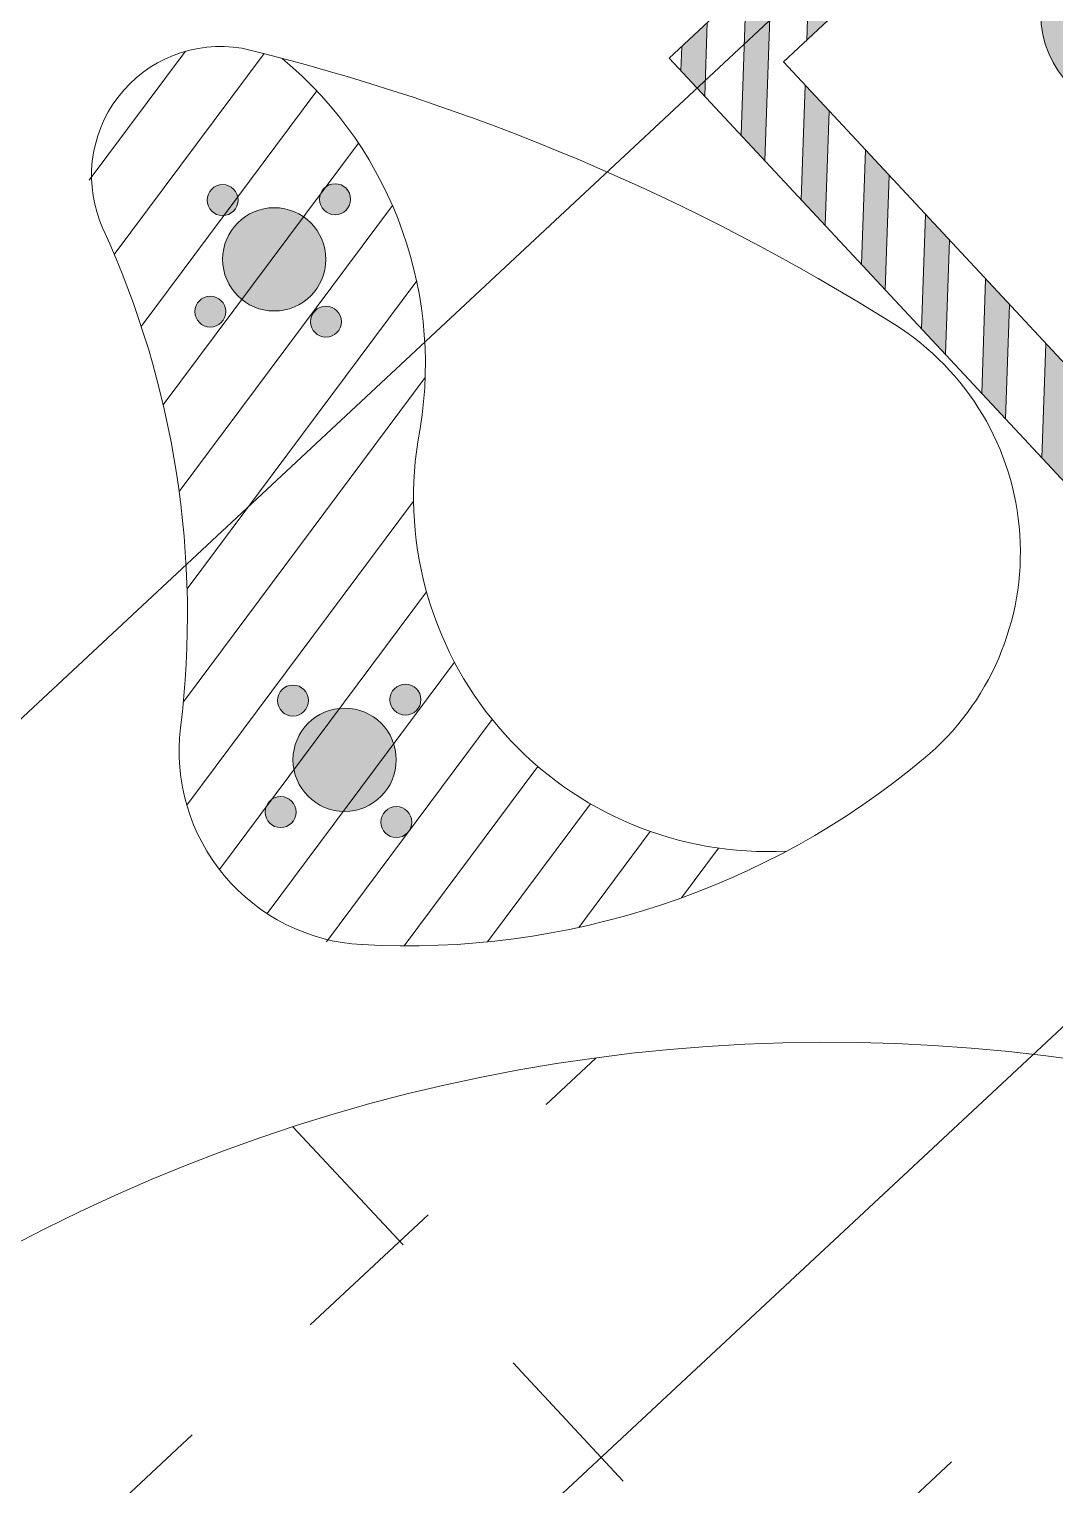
# Model space of a CAD drawing. Header units: millimetres. Extents: x -71377 to 516042, y -145869 to 441446.
# Drawn here: x 180109 to 189646, y 166745 to 180275 of the extents above; entities that cross this region are included whole.
import ezdxf

# ---------------------------------------------------------------- set-up
doc = ezdxf.new("R2010")
doc.units = ezdxf.units.MM
doc.header["$LTSCALE"] = 1000
doc.linetypes.add('_점선_M_', pattern=[3, 1.5, -1.5])
for name, color, linetype, lineweight in [('04', 4, 'Continuous', 5), ('06', 6, 'Continuous', 5), ('08', 8, 'Continuous', 5), ('09_HID', 9, '_점선_M_', 5), ('253', 253, 'Continuous', 5), ('A-fnsh', 5, 'Continuous', 5), ('조경라인_dwg', 8, 'Continuous', 5)]:
    doc.layers.add(name, color=color, linetype=linetype, lineweight=lineweight)

# ---------------------------------------------------------------- blocks, each defined once
blk = doc.blocks.new('조경라인_dwg_테이블-V110-지반층 배치도')
at = {"layer": '04'}
for points in [[(-149, 882), (-221, 863), (-251, 840), (-288, 775), (-288, 701), (-251, 636), (-186, 599), (-112, 599), (-47, 636), (-10, 701), (-5, 738), (-24, 810), (-47, 840), (-112, 877)], [(0, 480), (-75, 474), (-148, 457), (-218, 428), (-282, 388), (-371, 302), (-388, 282), (-428, 218), (-457, 148), (-474, 75), (-480, 0), (-474, -75), (-457, -148), (-428, -218), (-388, -282), (-327, -350), (-282, -388), (-218, -428), (-148, -457), (-75, -474), (0, -480), (75, -474), (148, -457), (218, -428), (282, -388), (339, -339), (388, -282), (428, -218), (462, -124), (474, -75), (480, 0), (474, 75), (457, 148), (428, 218), (388, 282), (339, 339), (282, 388), (218, 428), (148, 457), (75, 474)], [(0, 320), (-62, 314), (-122, 296), (-178, 266), (-226, 226), (-266, 178), (-296, 122), (-314, 62), (-320, 0), (-314, -62), (-268, -173), (-266, -178), (-226, -226), (-178, -266), (-122, -296), (-62, -314), (0, -320), (62, -314), (122, -296), (178, -266), (226, -226), (289, -136), (296, -122), (314, -62), (320, 0), (314, 62), (296, 122), (266, 178), (226, 226), (178, 266), (122, 296), (62, 314)], [(754, 290), (682, 271), (630, 218), (615, 184), (615, 109), (653, 45), (717, 7), (792, 7), (856, 45), (893, 109), (893, 184), (856, 248), (826, 271)], [(-763, -80), (-801, -84), (-865, -122), (-902, -186), (-902, -261), (-865, -325), (-801, -363), (-763, -368), (-691, -348), (-639, -296), (-624, -261), (-624, -186), (-662, -122), (-726, -84)], [(162, -568), (90, -587), (60, -610), (23, -675), (23, -749), (60, -814), (125, -851), (162, -856), (234, -836), (264, -814), (301, -749), (306, -712), (287, -640), (234, -587)]]:
    blk.add_hatch(color=256, dxfattribs=at).paths.add_polyline_path(points)
for centre, radius in [((-149, 738), 144), ((0, 0), 480), ((754, 146), 144), ((-763, -224), 144), ((162, -712), 144)]:
    blk.add_circle(centre, radius, dxfattribs=at)
blk = doc.blocks.new('조경라인_dwg_테이블-V112-지반층 배치도')
at = {"layer": '04'}
for points in [[(-112, 877), (-149, 882), (-221, 863), (-251, 840), (-288, 775), (-288, 701), (-251, 636), (-186, 599), (-112, 599), (-47, 636), (-10, 701), (-5, 738), (-24, 810), (-72, 855)], [(218, 428), (148, 457), (75, 474), (0, 480), (-75, 474), (-148, 457), (-218, 428), (-282, 388), (-367, 307), (-388, 282), (-428, 218), (-460, 135), (-474, 75), (-480, 0), (-474, -75), (-457, -148), (-415, -239), (-388, -282), (-339, -339), (-282, -388), (-218, -428), (-148, -457), (-75, -474), (28, -478), (75, -474), (148, -457), (218, -428), (282, -388), (339, -339), (388, -282), (428, -218), (457, -148), (474, -75), (480, 0), (474, 75), (457, 148), (428, 218), (388, 282), (339, 339), (282, 388)], [(178, 266), (122, 296), (62, 314), (0, 320), (-62, 314), (-122, 296), (-178, 266), (-226, 226), (-266, 178), (-296, 122), (-314, 62), (-320, 0), (-314, -62), (-296, -122), (-266, -178), (-226, -226), (-178, -266), (-122, -296), (-62, -314), (0, -320), (62, -314), (122, -296), (178, -266), (226, -226), (266, -178), (296, -122), (314, -62), (320, 0), (314, 62), (296, 122), (266, 178), (226, 226)], [(826, 271), (754, 290), (682, 271), (630, 218), (615, 184), (615, 109), (653, 45), (717, 7), (792, 7), (856, 45), (893, 109), (893, 184), (856, 248)], [(-691, -99), (-763, -80), (-801, -84), (-865, -122), (-902, -186), (-902, -261), (-865, -325), (-801, -363), (-763, -368), (-691, -348), (-639, -296), (-624, -261), (-624, -186), (-662, -122)], [(234, -587), (162, -568), (90, -587), (60, -610), (23, -675), (23, -749), (60, -814), (125, -851), (162, -856), (234, -836), (264, -814), (301, -749), (306, -712), (287, -640), (240, -591)]]:
    blk.add_hatch(color=256, dxfattribs=at).paths.add_polyline_path(points)
for centre, radius in [((-149, 738), 144), ((0, 0), 480), ((754, 146), 144), ((-763, -224), 144), ((162, -712), 144)]:
    blk.add_circle(centre, radius, dxfattribs=at)
blk = doc.blocks.new('조경라인_dwg_소방차전용주차구역_7x12_-V119-지반층 배치도')
at = {"layer": '08'}
h = blk.add_hatch(color=256, dxfattribs=at)
h.paths.add_polyline_path([(0, 34), (750, 784), (750, 1110), (0, 360)])
h.paths.add_polyline_path([(461, 0), (786, 0), (1536, 750), (1211, 750)])
h.paths.add_polyline_path([(0, 854), (750, 1604), (750, 1930), (0, 1180)])
h.paths.add_polyline_path([(1281, 0), (1606, 0), (2356, 750), (2031, 750)])
h.paths.add_polyline_path([(0, 1675), (750, 2425), (750, 2750), (0, 2000)])
h.paths.add_polyline_path([(2101, 0), (2426, 0), (3176, 750), (2851, 750)])
h.paths.add_polyline_path([(0, 2495), (750, 3245), (750, 3570), (0, 2820)])
h.paths.add_polyline_path([(2921, 0), (3247, 0), (3997, 750), (3671, 750), (3394, 473)])
h.paths.add_polyline_path([(0, 3315), (750, 4065), (750, 4390), (0, 3638)])
h.paths.add_polyline_path([(3742, 0), (4067, 0), (4817, 750), (4492, 750), (3819, 77)])
h.paths.add_polyline_path([(0, 4135), (750, 4885), (750, 5211), (0, 4461)])
h.paths.add_polyline_path([(4562, 0), (4887, 0), (5637, 750), (5312, 750)])
h.paths.add_polyline_path([(0, 4956), (750, 5706), (750, 6031), (0, 5281)])
h.paths.add_polyline_path([(5382, 0), (5707, 0), (7000, 1293), (7000, 1618), (6250, 868), (6250, 750), (6132, 750)])
h.paths.add_polyline_path([(0, 5776), (750, 6526), (750, 6851), (0, 6101)])
h.paths.add_polyline_path([(6202, 0), (6528, 0), (7000, 472), (7000, 798)])
h.paths.add_polyline_path([(0, 6596), (750, 7346), (750, 7671), (0, 6921)])
h.paths.add_polyline_path([(6250, 1363), (7000, 2113), (7000, 2438), (6250, 1688)])
h.paths.add_polyline_path([(0, 7416), (750, 8166), (750, 8492), (0, 7742)])
h.paths.add_polyline_path([(6250, 2183), (7000, 2933), (7000, 3258), (6250, 2508)])
h.paths.add_polyline_path([(0, 8237), (750, 8987), (750, 9312), (0, 8562)])
h.paths.add_polyline_path([(6250, 3003), (7000, 3753), (7000, 4079), (6250, 3329)])
h.paths.add_polyline_path([(0, 9057), (750, 9807), (750, 10132), (0, 9382)])
h.paths.add_polyline_path([(6250, 3824), (7000, 4574), (7000, 4899), (6250, 4149)])
h.paths.add_polyline_path([(0, 9877), (750, 10627), (750, 10952), (0, 10202)])
h.paths.add_polyline_path([(6250, 4644), (7000, 5394), (7000, 5719), (6250, 4969)])
h.paths.add_polyline_path([(0, 10697), (1303, 12000), (977, 12000), (0, 11023)])
h.paths.add_polyline_path([(6250, 5464), (7000, 6214), (7000, 6539), (6250, 5789)])
h.paths.add_polyline_path([(0, 11518), (482, 12000), (157, 12000), (0, 11843)])
h.paths.add_polyline_path([(6250, 6284), (7000, 7034), (7000, 7360), (6250, 6610)])
h.paths.add_polyline_path([(1048, 11250), (1373, 11250), (2123, 12000), (1798, 12000)])
h.paths.add_polyline_path([(6250, 7104), (7000, 7854), (7000, 8180), (6250, 7430)])
h.paths.add_polyline_path([(1868, 11250), (2193, 11250), (2943, 12000), (2618, 12000)])
h.paths.add_polyline_path([(6250, 7925), (7000, 8680), (7000, 9000), (6250, 8250)])
h.paths.add_polyline_path([(2688, 11250), (3013, 11250), (3763, 12000), (3438, 12000)])
h.paths.add_polyline_path([(3508, 11250), (3834, 11250), (4584, 12000), (4258, 12000), (3998, 11740)])
h.paths.add_polyline_path([(6250, 8745), (7000, 9495), (7000, 9820), (6250, 9070)])
h.paths.add_polyline_path([(4329, 11250), (4654, 11250), (5404, 12000), (5079, 12000), (4423, 11344)])
h.paths.add_polyline_path([(6250, 9565), (7000, 10315), (7000, 10640), (6250, 9890), (6250, 9640)])
h.paths.add_polyline_path([(5149, 11250), (5474, 11250), (6224, 12000), (5899, 12000)])
h.paths.add_polyline_path([(6250, 10385), (7000, 11135), (7000, 11461), (6250, 10711)])
h.paths.add_polyline_path([(5969, 11250), (6250, 11250), (6250, 11206), (7000, 11956), (7000, 12000), (6719, 12000)])
h = blk.add_hatch(color=256, dxfattribs=at)
h.paths.add_polyline_path([(2828, 8626), (2965, 8515), (2995, 8494), (3088, 8442), (3186, 8401), (3289, 8372), (3394, 8354), (3500, 8348), (3606, 8354), (3711, 8372), (3814, 8401), (3912, 8442), (4005, 8494), (4169, 8623), (4172, 8626), (4243, 8706), (4304, 8793), (4356, 8886), (4397, 8984), (4426, 9087), (4444, 9192), (4450, 9298), (4444, 9404), (4426, 9509), (4397, 9612), (4356, 9710), (4245, 9888), (4243, 9890), (4172, 9970), (4092, 10041), (4005, 10102), (3912, 10154), (3814, 10195), (3711, 10224), (3606, 10242), (3500, 10248), (3394, 10242), (3289, 10224), (3186, 10195), (3088, 10154), (2995, 10102), (2908, 10041), (2781, 9917), (2757, 9890), (2696, 9803), (2644, 9710), (2603, 9612), (2574, 9509), (2556, 9404), (2550, 9298), (2556, 9192), (2574, 9087), (2603, 8984), (2644, 8886), (2696, 8793), (2757, 8706)])
h.paths.add_polyline_path([(3025, 8757), (2960, 8822), (2904, 8894), (2857, 8974), (2821, 9058), (2796, 9146), (2783, 9237), (2781, 9329), (2790, 9420), (2812, 9509), (2844, 9595), (2887, 9676), (2940, 9751), (3954, 8739), (3879, 8686), (3798, 8643), (3712, 8610), (3623, 8589), (3532, 8579), (3440, 8580), (3349, 8594), (3261, 8619), (3124, 8686), (3097, 8701)])
h.paths.add_polyline_path([(4060, 8845), (3046, 9857), (3121, 9910), (3202, 9953), (3288, 9986), (3377, 10007), (3468, 10017), (3560, 10016), (3651, 10002), (3739, 9977), (3823, 9941), (3903, 9895), (3975, 9839), (4085, 9716), (4096, 9702), (4143, 9622), (4179, 9538), (4204, 9450), (4217, 9359), (4219, 9267), (4210, 9176), (4188, 9087), (4156, 9001), (4113, 8920)])
for p, q in [((0, 11843), (157, 12000)), ((0, 11023), (977, 12000)), ((0, 11518), (482, 12000)), ((0, 10697), (1303, 12000)), ((1048, 11250), (1798, 12000)), ((0, 10202), (750, 10952)), ((0, 9877), (750, 10627)), ((0, 9382), (750, 10132)), ((0, 9057), (750, 9807)), ((0, 8562), (750, 9312)), ((0, 8237), (750, 8987)), ((0, 7742), (750, 8492)), ((0, 7416), (750, 8166)), ((0, 6921), (750, 7671))]:
    blk.add_line(p, q, dxfattribs=at)
at = {"layer": '08', "flags": 128}
for points in [[(7000, 0), (7000, 12000), (0, 12000), (0, 0)], [(6250, 750), (6250, 11250), (750, 11250), (750, 750)]]:
    blk.add_lwpolyline(points, close=True, dxfattribs=at)
at = {"layer": '08'}
blk.add_circle((3500, 9298), 950, dxfattribs=at)
blk = doc.blocks.new('조경라인_dwg_소방차전용주차구역-7862190-지반층 배치도')
at = {"rotation": 42.99977243167654}
blk.add_blockref('조경라인_dwg_소방차전용주차구역_7x12_-V119-지반층 배치도', (121093, 75666), dxfattribs=at)
blk = doc.blocks.new('조경라인_dwg-6847807-지반층 배치도')
at = {"layer": '06'}
for centre, radius, start, end in [((181889, 178914), 1200, 80.4676, 204.6456), ((177236, 160180), 20500, 57.8123, 76.3114), ((180093, 177161), 3700, 348.7554, 50.1695), ((172981, 174828), 8600, 353.0183, 24.6456), ((186825, 175413), 2500, 309.8072, 57.8123), ((186983, 175930), 3300, 171.1209, 272.8753), ((183304, 173563), 1800, 173.0183, 266.788), ((183624, 179254), 7500, 266.788, 309.8072), ((187549, 154659), 16200, 42.4205, 123.2799)]:
    blk.add_arc(centre, radius, start, end, dxfattribs=at)
at = {"layer": '09_HID'}
for p, q in [((169556, 155957), (185379, 170712)), ((174422, 153659), (192151, 170191)), ((182562, 170072), (188427, 163783))]:
    blk.add_line(p, q, dxfattribs=at)
blk.add_arc((195348, 157808), 9143, 67.3304, 145.2048, dxfattribs=at)
at = {"layer": '253'}
for p, q in [((181562, 180071), (180667, 178870)), ((182293, 180047), (180901, 178180)), ((182784, 179701), (181152, 177512)), ((183170, 179216), (181356, 176783)), ((183486, 178636), (181504, 175978)), ((183712, 177935), (181578, 175073)), ((183791, 177038), (181544, 174023)), ((183683, 175889), (181576, 173062)), ((183803, 175046), (181879, 172464)), ((184064, 174391), (182322, 172055)), ((184414, 173858), (182874, 171792)), ((184838, 173422), (183595, 171755)), ((185328, 173075), (184371, 171792)), ((185884, 172818), (185219, 171926)), ((186517, 172663), (186173, 172201))]:
    blk.add_line(p, q, dxfattribs=at)
blk.add_blockref('조경라인_dwg_소방차전용주차구역-7862190-지반층 배치도', (73152, 95564))
at = {"rotation": 208.2862103728611}
for name, p in [('조경라인_dwg_테이블-V110-지반층 배치도', (182388, 178135)), ('조경라인_dwg_테이블-V112-지반층 배치도', (183042, 173484))]:
    blk.add_blockref(name, p, dxfattribs=at)

msp = doc.modelspace()

# ---------------------------------------------------------------- linework, layer by layer
at = {"layer": 'A-fnsh'}
for p, q in [((164247.1, 159145.8), (197362.8, 190026.7)), ((195364.1, 176267.1), (170180.4, 152783))]:
    msp.add_line(p, q, dxfattribs=at)

# ---------------------------------------------------------------- block references
at = {"layer": '조경라인_dwg', "rotation": 8.537736462515947e-07}
msp.add_blockref('조경라인_dwg-6847807-지반층 배치도', (0, 0), dxfattribs=at)

doc.saveas('drawing.dxf')
